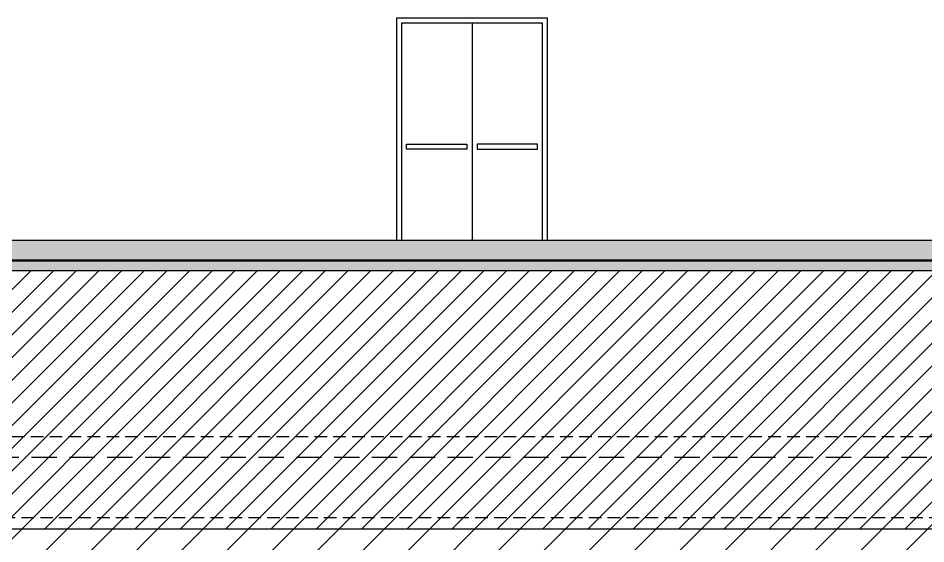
# Model space of a CAD drawing. Header units: centimetres. Extents: x 26569 to 160723, y -3143 to 14565.
# Drawn here: x 105508 to 106408, y -1903 to -1382 of the extents above; entities that cross this region are included whole.
import ezdxf

# ---------------------------------------------------------------- set-up
doc = ezdxf.new("R2010")
doc.units = ezdxf.units.CM
doc.header["$LTSCALE"] = 100
doc.linetypes.add('HIDDEN2', pattern=[0.1875, 0.125, -0.0625])
for name, color, linetype in [('A-ELEV-01', 255, 'Continuous'), ('A-ELEV-03', 251, 'Continuous'), ('A-HATCH', 253, 'Continuous'), ('L-TOPO', 49, 'Continuous'), ('S-CONC', 5, 'Continuous'), ('S-HTCH', 8, 'Continuous')]:
    doc.layers.add(name, color=color, linetype=linetype)

msp = doc.modelspace()

# ---------------------------------------------------------------- hatches: boundary and pattern name
at = {"layer": 'A-HATCH'}
h = msp.add_hatch(dxfattribs=at)
h.set_pattern_fill('LINE', color=256, scale=5, angle=45, style=0)
h.set_pattern_definition([(45, (106135.94, -7190.227), (-11.22532, 11.22532), [])])
h.paths.add_polyline_path([(103093.73, -1795.54), (103093.73, -1641.54), (104847.73, -1641.54), (104847.73, -1631.54), (120731.73, -1631.54), (120742.73, -1631.54), (122625.73, -1631.54), (122625.73, -1877.54), (122611.23, -1877.54), (122611.23, -1887.54), (121327.73, -1887.54), (121327.73, -1877.54), (121308.23, -1877.04), (121308.23, -1796.04), (120907.23, -1796.04), (120907.23, -1877.54), (120887.73, -1877.54), (120887.73, -1887.54), (119527.73, -1887.54), (119527.73, -1877.54), (119508.23, -1877.54), (119508.23, -1796.04), (119107.23, -1796.04), (119107.23, -1877.54), (119087.73, -1877.54), (119087.73, -1887.54), (117727.73, -1887.54), (117727.73, -1877.54), (117708.23, -1877.54), (117708.23, -1796.04), (117307.23, -1796.04), (117307.23, -1877.54), (117287.73, -1877.54), (117287.73, -1887.54), (115927.73, -1887.54), (115927.73, -1877.54), (115908.23, -1877.54), (115908.23, -1796.04), (115507.23, -1796.04), (115507.23, -1877.54), (115487.73, -1877.54), (115487.73, -1887.54), (114127.73, -1887.54), (114127.73, -1877.54), (114108.23, -1877.54), (114108.23, -1796.04), (113607.23, -1796.04), (113607.23, -1877.54), (113587.73, -1877.54), (113587.73, -1887.54), (112327.73, -1887.54), (112327.73, -1877.54), (112308.23, -1877.54), (112308.23, -1796.04), (111907.23, -1796.04), (111907.23, -1877.54), (111887.73, -1877.54), (111887.73, -1887.54), (110527.73, -1887.54), (110527.73, -1877.54), (110508.23, -1877.54), (110508.23, -1796.04), (110107.23, -1796.04), (110107.23, -1877.54), (110087.73, -1877.54), (110087.73, -1887.54), (108727.73, -1887.54), (108727.73, -1877.54), (108708.23, -1877.54), (108708.23, -1796.04), (108307.23, -1796.04), (108307.23, -1877.54), (108287.73, -1877.54), (108287.73, -1887.54), (106927.73, -1887.54), (106927.73, -1877.54), (106908.23, -1877.54), (106908.23, -1796.04), (106507.23, -1796.04), (106507.23, -1877.54), (106487.73, -1877.54), (106487.73, -1887.54), (105122.73, -1887.54), (105122.73, -1877.54), (105108.23, -1877.54), (105108.73, -1795.54)])
h = msp.add_hatch(dxfattribs=at)
h.set_pattern_fill('LINE', color=256, scale=10, angle=45, style=0)
h.set_pattern_definition([(45, (106135.94, -7190.227), (-22.45064, 22.45064), [])])
h.paths.add_polyline_path([(126881.01, -1756.54), (126881.01, -2601.62), (101281.01, -2601.62), (101281.01, -1756.54), (102301.76, -1756.54), (102301.76, -1856.54), (102451.76, -1856.54), (102451.76, -1826.54), (102321.78, -1826.54), (102321.78, -1646.54), (103061.73, -1646.54), (103061.73, -1795.54), (102906.73, -1795.54), (102906.73, -1877.54), (102892.73, -1877.54), (102892.73, -1887.54), (123123.73, -1887.54), (123123.73, -1877.54), (123108.73, -1877.54), (123108.73, -1795.54), (122652.23, -1795.54), (122652.23, -1731.54), (122957.73, -1731.55), (125765.67, -1776.54), (125765.99, -1756.54)])
h.paths.add_polyline_path([(102788.51, -1669.74), (102455.56, -1669.74), (102455.56, -1889.32), (102788.51, -1889.32)], flags=16)
h.paths.add_polyline_path([(117434.41, -2194.81), (117733.11, -2194.81), (117733.11, -2377.65), (117434.41, -2377.65)], flags=16)
h.paths.add_polyline_path([(106641, -2194.81), (106939.7, -2194.81), (106939.7, -2377.65), (106641, -2377.65)], flags=16)
h.paths.add_polyline_path([(104417.31, -2194.81), (104716.01, -2194.81), (104716.01, -2377.65), (104417.31, -2377.65)], flags=16)
at = {"layer": 'S-HTCH'}
h = msp.add_hatch(dxfattribs=at)
h.set_pattern_fill('ANSI33', color=256, style=0)
h.set_pattern_definition([(45, (95288.2936, -335.3015), (-4.490128, 4.490128), []), (45, (95292.784, -335.3015), (-4.490128, 4.490128), [3.175, -1.5875])])
h.paths.add_polyline_path([(120752.73, -1621.54), (120752.73, -1601.54), (104862.73, -1601.54), (104862.73, -1621.54)])
h.paths.add_polyline_path([(120752.73, -1601.54), (120752.73, -1621.54), (122651.23, -1621.54), (122651.23, -1601.54)])
h = msp.add_hatch(dxfattribs=at)
h.set_pattern_fill('AR-CONC', color=256, scale=0.1, style=0)
h.set_pattern_definition([(50, (-26454.642, -0.04), (18.2184669, -1.5939086), [1.905, -20.955]), (355, (-26454.642, -0.04), (-3.5243421, 19.1056845), [1.524, -16.7640584]), (100.451445, (-26453.124, -0.173), (14.6941247, 17.5117752), [1.6190009, -17.8090245]), (46.1842, (-26454.642, 5.04), (27.107904, -4.2042328), [2.8575, -31.4325]), (96.635558, (-26452.383, 4.69), (23.7404134, 24.7426125), [2.4285023, -26.713561]), (351.184151, (-26454.642, 5.04), (23.7404134, 24.7426125), [2.2859967, -25.145973]), (21, (-26452.102, 3.77), (15.1614391, -10.2265198), [1.905, -20.955]), (326, (-26452.102, 3.77), (6.1802028, 18.4187966), [1.524, -16.764]), (71.451445, (-26450.838, 2.917), (21.341642, 8.1922769), [1.6190009, -17.8089938]), (37.5, (-26454.642, -0.04), (0.30886033, 8.4555039), [0, -16.5608, 0, -17.018, 0, -16.8275]), (7.5, (-26454.642, -0.04), (6.68196625, 10.0180575), [0, -9.7028, 0, -16.1798, 0, -6.4135]), (327.5, (-26460.306, -0.04), (13.55905952, -0.5728744), [0, -6.35, 0, -19.812, 0, -26.289]), (317.5, (-26462.846, -0.04), (14.8129181, 2.5426491), [0, -8.255, 0, -13.1572, 0, -18.669])])
h.paths.add_polyline_path([(122625.73, -1621.54), (104862.73, -1621.54), (104862.73, -1631.54), (122625.73, -1631.54)])

# ---------------------------------------------------------------- linework, layer by layer
at = {"layer": 'A-ELEV-01', "linetype": 'HIDDEN2'}
for points in [[(106507.73, -1796.54), (105117.23, -1796.54)], [(105117.23, -1876.54), (106507.73, -1876.54)]]:
    msp.add_lwpolyline(points, dxfattribs=at)
at = {"layer": 'A-ELEV-03'}
msp.add_line((105957.73, -1386.54), (105957.73, -1601.54), dxfattribs=at)
for points in [[(106032.73, -1601.54), (106032.73, -1381.54), (105882.73, -1381.54), (105882.73, -1601.54)], [(106027.73, -1601.54), (106027.73, -1386.54), (105887.73, -1386.54), (105887.73, -1601.54)]]:
    msp.add_lwpolyline(points, dxfattribs=at)
for points in [[(105952.73, -1511.54), (105892.73, -1511.54), (105892.73, -1506.54), (105952.73, -1506.54)], [(105962.73, -1511.54), (106022.73, -1511.54), (106022.73, -1506.54), (105962.73, -1506.54)]]:
    msp.add_lwpolyline(points, close=True, dxfattribs=at)
at = {"layer": 'A-HATCH'}
msp.add_lwpolyline([(126881.01, -2601.62), (101281.01, -2601.62), (101281.01, -1756.54), (102301.76, -1756.54), (102301.76, -1856.54), (102451.76, -1856.54), (102451.76, -1826.54), (102321.78, -1826.54), (102321.78, -1646.54), (103061.73, -1646.54), (103061.73, -1795.54), (102906.73, -1795.54), (102906.73, -1877.54), (102892.73, -1877.54), (102892.73, -1887.54), (123123.73, -1887.54)], dxfattribs=at)
at = {"layer": 'L-TOPO', "color": 1, "linetype": 'HIDDEN2', "ltscale": 2}
msp.add_lwpolyline([(102321.78, -1756.54), (103646.06, -1816.54), (120411.56, -1816.54), (125765.67, -1776.54)], dxfattribs=at)
at = {"layer": 'S-CONC'}
for p, q in [((115592.73, -1622.54), (104862.73, -1622.54)), ((104862.73, -1631.54), (122625.73, -1631.54))]:
    msp.add_line(p, q, dxfattribs=at)
msp.add_lwpolyline([(120752.73, -1621.54), (104862.73, -1621.54), (104862.73, -1601.54), (120752.73, -1601.54)], dxfattribs=at)

doc.saveas('drawing.dxf')
